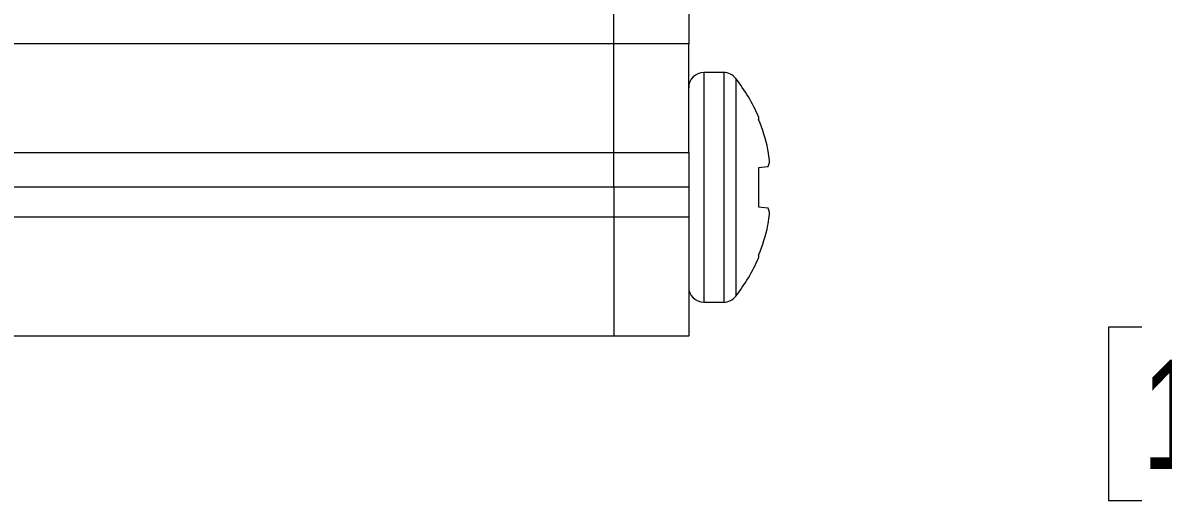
# Paper-space layout 'Inside Dim' of a CAD drawing. Header units: inches. Extents: x 0.04 to 7.3, y 0.02 to 5.63.
# Drawn here: x 2.816 to 3.775, y 1.241 to 1.644 of the extents above; entities that cross this region are included whole.
import ezdxf

# ---------------------------------------------------------------- set-up
doc = ezdxf.new("R2010")
doc.units = ezdxf.units.IN
doc.header["$MEASUREMENT"] = 0
doc.styles.add('SLDTEXTSTYLE0', font='TXT', dxfattribs={"width": 0.75})
doc.dimstyles.new('SLDDIMSTYLE4', dxfattribs={"dimtxt": 0.091864, "dimasz": 0.104, "dimexe": 0, "dimexo": 0.0625, "dimgap": 0.022966, "dimtad": 0, "dimtih": 1, "dimtoh": 1, "dimrnd": 1e-09, "dimdsep": 46, "dimtxsty": 'SLDTEXTSTYLE0', "dimsah": 1, "dimcen": 0.09, "dimadec": 0, "dimazin": 2, "dimtfac": 1, "dimtmove": 0, "dimatfit": 0, "dimfxl": 1, "dimfrac": 2, "dimtolj": 1, "dimtzin": 12, "dimarcsym": 0})

# ---------------------------------------------------------------- blocks, each defined once
blk = doc.blocks.new('_D_12')
at = {"color": 7, "linetype": 'Continuous', "lineweight": 0, "ltscale": 0.666667}
for p, q in [((4.47091, 1.73607), (4.47091, 2.0694)), ((4.78443, 1.73607), (4.38757, 1.73607)), ((4.78443, 1.66607), (4.38757, 1.66607)), ((4.47091, 1.38932), (4.47091, 1.66607)), ((4.30424, 1.38932), (4.47091, 1.38932)), ((3.75657, 1.38862), (3.72858, 1.38862)), ((3.72858, 1.38862), (3.72858, 1.24279)), ((4.15592, 1.38862), (4.18391, 1.38862)), ((4.18391, 1.38862), (4.18391, 1.24279)), ((3.72858, 1.24279), (3.75657, 1.24279)), ((4.18391, 1.24279), (4.15592, 1.24279))]:
    blk.add_line(p, q, dxfattribs=at)
for points in [[(4.47091, 1.73607), (4.48824, 1.84007), (4.45357, 1.84007)], [(4.47091, 1.66607), (4.45357, 1.56207), (4.48824, 1.56207)]]:
    blk.add_solid(points, dxfattribs=at)
at = {"color": 7, "linetype": 'Continuous', "lineweight": 0, "ltscale": 0.666667, "char_height": 0.091864, "attachment_point": 1, "style": 'SLDTEXTSTYLE0'}
for s, insert in [('0.07in', (3.78789, 1.5257)), ('1.8mm', (3.75657, 1.36121))]:
    blk.add_mtext(s, dxfattribs=dict(at, insert=insert))

psp = doc.layouts.new('Inside Dim')

# ---------------------------------------------------------------- linework, layer by layer
at = {"color": 7, "linetype": 'Continuous', "lineweight": 15, "ltscale": 0.666667}
for p, q in [((3.31284, 1.62672), (3.31284, 1.65594)), ((3.37584, 1.65594), (3.37584, 1.62672)), ((3.31284, 1.62672), (0.93284, 1.62672)), ((3.37584, 1.62672), (3.31284, 1.62672)), ((3.31284, 1.53541), (3.31284, 1.62672)), ((3.37584, 1.53541), (3.37584, 1.62672)), ((3.40527, 1.60257), (3.38862, 1.60257)), ((3.43456, 1.56528), (3.43456, 1.56295)), ((0.93284, 1.53541), (3.31284, 1.53541)), ((3.31284, 1.53541), (3.37584, 1.53541)), ((3.31284, 1.50619), (3.31284, 1.53541)), ((3.37584, 1.53541), (3.37584, 1.50619)), ((3.44264, 1.5366), (3.44238, 1.53793)), ((3.44238, 1.52318), (3.44264, 1.52347)), ((3.44238, 1.52318), (3.43456, 1.52249)), ((3.43456, 1.52249), (3.43456, 1.48964)), ((3.31284, 1.50619), (0.93284, 1.50619)), ((3.37584, 1.50619), (3.31284, 1.50619)), ((3.31284, 1.50619), (3.31284, 1.48107)), ((3.37584, 1.50619), (3.37584, 1.48107)), ((3.43456, 1.48964), (3.44238, 1.48896)), ((3.44264, 1.48867), (3.44238, 1.48896)), ((3.31284, 1.48107), (0.93284, 1.48107)), ((3.37584, 1.48107), (3.31284, 1.48107)), ((3.31284, 1.48107), (3.31284, 1.38107)), ((3.37584, 1.48107), (3.37584, 1.38107)), ((3.44238, 1.4742), (3.44264, 1.47553)), ((3.43456, 1.44918), (3.43456, 1.44686)), ((3.38862, 1.40957), (3.40527, 1.40957)), ((3.31284, 1.38107), (0.93284, 1.38107)), ((3.37584, 1.38107), (3.31284, 1.38107))]:
    psp.add_line(p, q, dxfattribs=at)
at = {"color": 155, "linetype": 'Continuous', "lineweight": 15, "ltscale": 0.666667}
for p, q in [((3.38862, 1.60257), (3.38862, 1.40957)), ((3.40527, 1.60257), (3.40527, 1.40957)), ((3.41535, 1.59765), (3.41535, 1.41449))]:
    psp.add_line(p, q, dxfattribs=at)
at = {"color": 7, "linetype": 'Continuous', "lineweight": 15, "ltscale": 0.444444}
for centre, radius, start, end in [((3.38862, 1.58979), 0.01278, 90, 180), ((3.40527, 1.58979), 0.01278, 37.95246, 90), ((3.29793, 1.50607), 0.14891, 23.42996, 37.95246), ((3.29656, 1.5061), 0.14926, 12.31579, 22.39146), ((3.31843, 1.51681), 0.12577, 5.4333, 9.05662), ((3.41817, 1.53259), 0.02611, 339.54034, 347.24598), ((3.41817, 1.47954), 0.02611, 12.75402, 20.45966), ((3.31843, 1.49533), 0.12577, 350.94338, 354.5667), ((3.29656, 1.50604), 0.14926, 337.60854, 347.68421), ((3.29793, 1.50607), 0.14891, 322.04754, 336.57004), ((3.38862, 1.42235), 0.01278, 180, 270), ((3.40527, 1.42235), 0.01278, 270, 322.04754)]:
    psp.add_arc(centre, radius, start, end, dxfattribs=at)
at = {"color": 7, "linetype": 'Continuous', "lineweight": 15, "ltscale": 0.666667}
for points in [[(3.44364, 1.52683), (3.44366, 1.52701), (3.44372, 1.52739), (3.44369, 1.52813), (3.44365, 1.5286), (3.44364, 1.52872)], [(3.44364, 1.48342), (3.44366, 1.48376), (3.44372, 1.48445), (3.44369, 1.48503), (3.44365, 1.48525), (3.44364, 1.48531)]]:
    psp.add_open_spline(points, degree=3, knots=[0, 0, 0, 0, 0.427373, 0.85477, 1, 1, 1, 1], dxfattribs=at)

# ---------------------------------------------------------------- dimensions: what is measured, and where the dimension line sits
at = {"color": 7, "linetype": 'Continuous', "lineweight": 0, "ltscale": 0.666667}
dim = psp.add_linear_dim(base=(4.47091, 1.66607), p1=(4.81776, 1.73607), p2=(4.81776, 1.66607), angle=90, dimstyle='SLDDIMSTYLE4', dxfattribs=at)
dim.commit()
dim.dimension.update_dxf_attribs({"geometry": '_D_12', "text_midpoint": (4.47091, 1.38932), "dimtype": 160})

doc.saveas('drawing.dxf')
